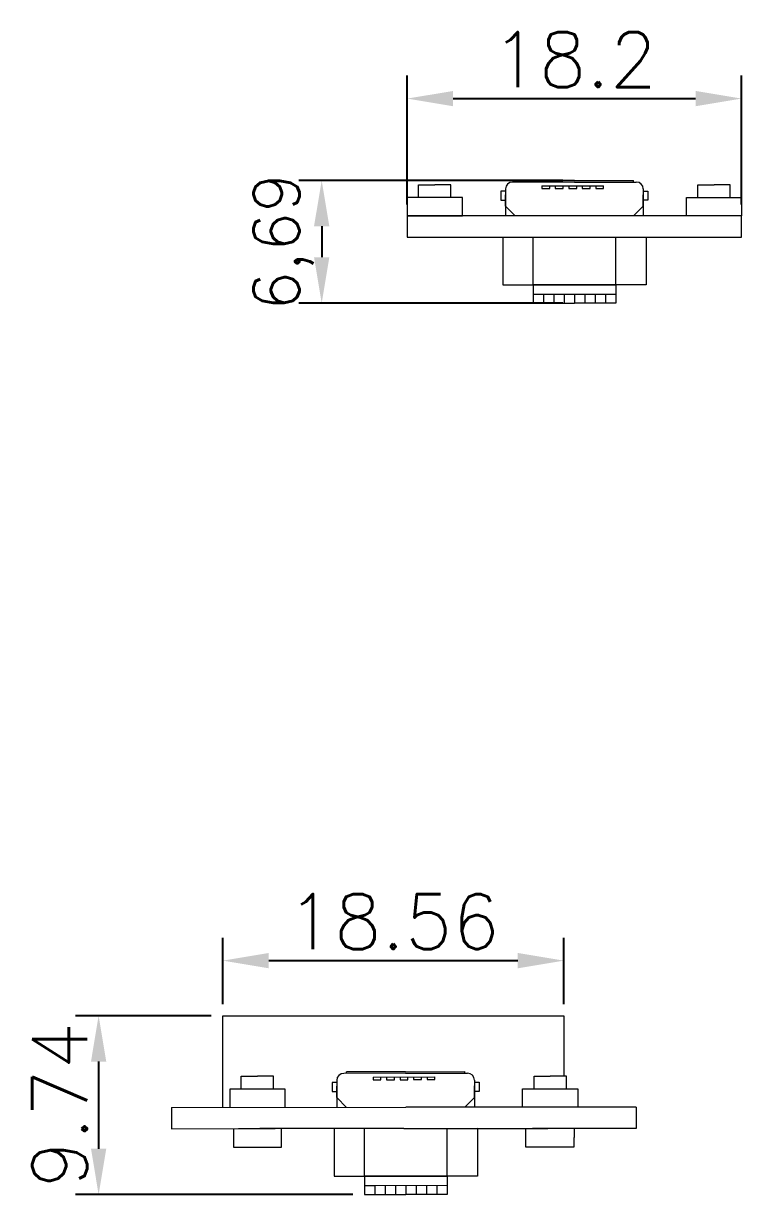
# Model space of a CAD drawing. Header units: millimetres. Extents: x 3396 to 3608, y -192 to -45.
# Drawn here: x 3480.7 to 3519.7, y -119 to -55.2 of the extents above; entities that cross this region are included whole.
import ezdxf

# ---------------------------------------------------------------- set-up
doc = ezdxf.new("R2010")
doc.units = ezdxf.units.MM
doc.linetypes.add('CENTER2', pattern=[28.575, 19.05, -3.175, 3.175, -3.175])
doc.layers.get('0').update_dxf_attribs({"lineweight": 30})
doc.layers.get('Defpoints').update_dxf_attribs({"lineweight": 15})
doc.layers.add('点划线', color=1, linetype='CENTER2', lineweight=20)
doc.styles.get("Standard").update_dxf_attribs({"font": 'txt.shx', "bigfont": 'gbcbig.shx'})
doc.dimstyles.new('Annotative', dxfattribs={"dimscale": 0, "dimtxt": 2.5, "dimasz": 2.5, "dimexe": 1.25, "dimexo": 0.625, "dimtad": 1, "dimtxsty": 'Standard', "dimcen": 2.5, "dimadec": 0, "dimazin": 0, "dimtfac": 1, "dimtmove": 0, "dimatfit": 3, "dimfxl": 1, "dimarcsym": 0})
doc.dimstyles.new('ISO-25', dxfattribs={"dimtxt": 3, "dimasz": 2.5, "dimexe": 1.25, "dimexo": 0.625, "dimtad": 1, "dimtoh": 1, "dimdsep": 46, "dimtxsty": 'Standard', "dimcen": 2.5, "dimadec": 0, "dimazin": 0, "dimtfac": 1, "dimtmove": 0, "dimatfit": 3, "dimfxl": 1, "dimarcsym": 0})

# ---------------------------------------------------------------- blocks, each defined once
blk = doc.blocks.new('*D43')
at = {"color": 0, "lineweight": -2, "transparency": 16777216}
for p, q in [((3501.544, -65.051), (3501.544, -58.033)), ((3519.744, -65.051), (3519.744, -58.033)), ((3504.044, -59.283), (3517.244, -59.283))]:
    blk.add_line(p, q, dxfattribs=at)
at = {"color": 0, "lineweight": 0, "transparency": 16777216}
for points in [[(3504.044, -58.867), (3504.044, -59.7), (3501.544, -59.283)], [(3517.244, -58.867), (3517.244, -59.7), (3519.744, -59.283)]]:
    blk.add_solid(points, dxfattribs=at)
at = {"layer": 'Defpoints', "color": 0, "lineweight": 0, "transparency": 16777216}
for p in [(3519.744, -59.283), (3501.544, -65.676), (3519.744, -65.676)]:
    blk.add_point(p, dxfattribs=at)
at = {"color": 0, "lineweight": 0, "transparency": 16777216, "insert": (3510.644, -57.158), "char_height": 3, "attachment_point": 5}
blk.add_mtext('18.2', dxfattribs=at)
blk = doc.blocks.new('*D46')
at = {"color": 0, "lineweight": -2, "transparency": 16777216}
for p, q in [((3510.019, -63.738), (3495.637, -63.738)), ((3496.887, -66.238), (3496.887, -67.926)), ((3510.017, -70.426), (3495.637, -70.426))]:
    blk.add_line(p, q, dxfattribs=at)
at = {"color": 0, "lineweight": 0, "transparency": 16777216}
for points in [[(3496.47, -66.238), (3497.303, -66.238), (3496.887, -63.738)], [(3496.47, -67.926), (3497.303, -67.926), (3496.887, -70.426)]]:
    blk.add_solid(points, dxfattribs=at)
at = {"layer": 'Defpoints', "color": 0, "lineweight": 0, "transparency": 16777216}
for p in [(3510.644, -63.738), (3496.887, -70.426), (3510.642, -70.426)]:
    blk.add_point(p, dxfattribs=at)
at = {"color": 0, "lineweight": 0, "transparency": 16777216, "insert": (3494.803, -67.082), "char_height": 2.5, "attachment_point": 5, "rotation": 90}
blk.add_mtext('6,69', dxfattribs=at)
blk = doc.blocks.new('*D54')
at = {"layer": 'Defpoints', "color": 0, "linetype": 'ByBlock', "lineweight": -2, "transparency": 16777216}
for p, q in [((3491.504, -108.599), (3491.504, -104.974)), ((3510.064, -108.599), (3510.064, -104.974)), ((3494.004, -106.224), (3507.564, -106.224))]:
    blk.add_line(p, q, dxfattribs=at)
at = {"layer": 'Defpoints', "color": 0, "linetype": 'ByBlock', "lineweight": 0, "transparency": 16777216}
for p in [(3510.064, -106.224), (3491.504, -109.224), (3510.064, -109.224)]:
    blk.add_point(p, dxfattribs=at)
for points in [[(3494.004, -105.808), (3494.004, -106.641), (3491.504, -106.224)], [(3507.564, -105.808), (3507.564, -106.641), (3510.064, -106.224)]]:
    blk.add_solid(points, dxfattribs=at)
at = {"layer": 'Defpoints', "color": 0, "linetype": 'ByBlock', "lineweight": 0, "transparency": 16777216, "insert": (3500.784, -104.099), "char_height": 3, "attachment_point": 5}
blk.add_mtext('18.56', dxfattribs=at)
blk = doc.blocks.new('*D55')
at = {"layer": 'Defpoints', "color": 0, "linetype": 'ByBlock', "lineweight": -2, "transparency": 16777216}
for p, q in [((3490.879, -109.224), (3483.494, -109.224)), ((3484.744, -111.724), (3484.744, -116.464)), ((3498.591, -118.964), (3483.494, -118.964))]:
    blk.add_line(p, q, dxfattribs=at)
at = {"layer": 'Defpoints', "color": 0, "linetype": 'ByBlock', "lineweight": 0, "transparency": 16777216}
for p in [(3491.504, -109.224), (3484.744, -118.964), (3499.216, -118.964)]:
    blk.add_point(p, dxfattribs=at)
for points in [[(3484.328, -111.724), (3485.161, -111.724), (3484.744, -109.224)], [(3484.328, -116.464), (3485.161, -116.464), (3484.744, -118.964)]]:
    blk.add_solid(points, dxfattribs=at)
at = {"layer": 'Defpoints', "color": 0, "linetype": 'ByBlock', "lineweight": 0, "transparency": 16777216, "insert": (3482.619, -114.094), "char_height": 3, "attachment_point": 5, "rotation": 90}
blk.add_mtext('9.74', dxfattribs=at)

msp = doc.modelspace()

# ---------------------------------------------------------------- linework, layer by layer
at = {"lineweight": 0}
for p, q in [((3510.644, -63.738), (3507.427, -63.738)), ((3507.427, -63.825), (3507.427, -63.738)), ((3510.644, -63.738), (3513.86, -63.738)), ((3513.86, -63.825), (3513.86, -63.738)), ((3502.164, -64.676), (3502.164, -63.976)), ((3502.164, -63.976), (3503.044, -63.976)), ((3503.924, -63.976), (3503.044, -63.976)), ((3503.924, -64.676), (3503.924, -63.976)), ((3506.893, -64.32), (3506.643, -64.32)), ((3506.643, -64.32), (3506.643, -64.819)), ((3506.893, -64.205), (3506.893, -65.146)), ((3510.644, -63.825), (3507.273, -63.825)), ((3508.871, -64.029), (3508.871, -64.173)), ((3508.871, -64.029), (3512.236, -64.029)), ((3508.871, -64.173), (3509.299, -64.173)), ((3509.299, -64.173), (3509.299, -64.029)), ((3509.605, -64.029), (3509.605, -64.173)), ((3509.605, -64.029), (3509.605, -64.173)), ((3509.605, -64.173), (3510.034, -64.173)), ((3509.605, -64.173), (3510.034, -64.173)), ((3510.034, -64.173), (3510.034, -64.029)), ((3510.034, -64.173), (3510.034, -64.029)), ((3510.34, -64.029), (3510.34, -64.173)), ((3510.34, -64.029), (3510.34, -64.173)), ((3510.34, -64.173), (3510.768, -64.173)), ((3510.34, -64.173), (3510.768, -64.173)), ((3510.644, -63.825), (3514.015, -63.825)), ((3510.768, -64.173), (3510.768, -64.029)), ((3510.768, -64.173), (3510.768, -64.029)), ((3511.074, -64.029), (3511.074, -64.173)), ((3511.074, -64.029), (3511.074, -64.173)), ((3511.074, -64.173), (3511.502, -64.173)), ((3511.074, -64.173), (3511.502, -64.173)), ((3511.502, -64.173), (3511.502, -64.029)), ((3511.502, -64.173), (3511.502, -64.029)), ((3511.808, -64.029), (3511.808, -64.173)), ((3511.808, -64.173), (3512.236, -64.173)), ((3512.236, -64.173), (3512.236, -64.029)), ((3514.395, -64.205), (3514.395, -65.146)), ((3514.395, -64.32), (3514.645, -64.32)), ((3514.645, -64.32), (3514.645, -64.819)), ((3517.364, -64.676), (3517.364, -63.976)), ((3517.364, -63.976), (3518.244, -63.976)), ((3519.124, -63.976), (3518.244, -63.976)), ((3519.124, -64.676), (3519.124, -63.976)), ((3504.544, -64.676), (3501.544, -64.676)), ((3501.544, -64.676), (3501.544, -65.676)), ((3504.544, -65.676), (3504.544, -64.676)), ((3506.643, -64.819), (3506.893, -64.819)), ((3506.893, -65.146), (3506.893, -64.521)), ((3514.395, -65.146), (3514.395, -64.521)), ((3514.645, -64.819), (3514.395, -64.819)), ((3516.744, -65.676), (3516.744, -64.676)), ((3516.744, -64.676), (3519.744, -64.676)), ((3519.744, -64.676), (3519.744, -65.676)), ((3501.544, -65.676), (3501.544, -66.826)), ((3519.744, -65.676), (3501.544, -65.676)), ((3501.544, -65.676), (3504.544, -65.676)), ((3501.544, -65.676), (3504.544, -65.676)), ((3506.893, -65.146), (3507.423, -65.676)), ((3506.893, -65.146), (3506.893, -65.676)), ((3513.815, -65.676), (3507.573, -65.676)), ((3514.395, -65.146), (3513.865, -65.676)), ((3514.395, -65.146), (3514.395, -65.676)), ((3519.744, -65.676), (3516.744, -65.676)), ((3519.744, -65.676), (3516.744, -65.676)), ((3519.744, -66.826), (3519.744, -65.676)), ((3501.544, -66.826), (3519.744, -66.826)), ((3501.544, -66.826), (3503.544, -66.826)), ((3506.744, -66.826), (3506.744, -69.426)), ((3508.394, -69.426), (3508.394, -66.826)), ((3510.644, -66.826), (3514.544, -66.826)), ((3512.894, -69.426), (3512.894, -66.826)), ((3514.544, -66.826), (3514.544, -69.426)), ((3506.744, -69.426), (3510.644, -69.426)), ((3510.644, -69.426), (3508.394, -69.426)), ((3508.394, -69.426), (3508.394, -70.426)), ((3508.394, -69.426), (3509.894, -69.426)), ((3508.394, -69.426), (3509.294, -69.426)), ((3508.394, -69.426), (3508.394, -69.926)), ((3509.294, -69.426), (3509.294, -69.426)), ((3509.894, -69.426), (3509.894, -69.426)), ((3510.644, -69.426), (3512.894, -69.426)), ((3514.544, -69.426), (3510.644, -69.426)), ((3512.894, -69.426), (3512.894, -70.426)), ((3508.394, -69.926), (3512.894, -69.926)), ((3508.394, -69.926), (3508.956, -69.926)), ((3508.956, -69.926), (3508.956, -70.426)), ((3509.518, -69.926), (3509.518, -70.426)), ((3510.08, -69.926), (3510.08, -70.426)), ((3510.642, -69.926), (3510.642, -70.426)), ((3511.204, -69.926), (3511.204, -70.426)), ((3511.766, -69.926), (3511.766, -70.426)), ((3512.328, -69.926), (3512.328, -70.426)), ((3508.394, -70.426), (3510.644, -70.426)), ((3512.894, -70.426), (3510.644, -70.426)), ((3492.509, -112.523), (3493.389, -112.522)), ((3492.51, -113.223), (3492.509, -112.523)), ((3494.269, -112.521), (3493.389, -112.522)), ((3494.27, -113.221), (3494.269, -112.521)), ((3497.707, -112.859), (3497.457, -112.86)), ((3497.457, -112.86), (3497.458, -113.358)), ((3497.707, -112.744), (3497.708, -113.686)), ((3501.457, -112.359), (3498.086, -112.363)), ((3501.457, -112.272), (3498.24, -112.276)), ((3498.24, -112.363), (3498.24, -112.276)), ((3499.685, -112.566), (3503.049, -112.561)), ((3499.685, -112.566), (3499.685, -112.709)), ((3499.685, -112.709), (3500.113, -112.709)), ((3500.113, -112.709), (3500.113, -112.565)), ((3500.419, -112.565), (3500.419, -112.708)), ((3500.419, -112.565), (3500.419, -112.708)), ((3500.419, -112.708), (3500.847, -112.708)), ((3500.419, -112.708), (3500.847, -112.708)), ((3500.847, -112.708), (3500.847, -112.564)), ((3500.847, -112.708), (3500.847, -112.564)), ((3501.153, -112.564), (3501.153, -112.707)), ((3501.153, -112.564), (3501.153, -112.707)), ((3501.153, -112.707), (3501.581, -112.707)), ((3501.153, -112.707), (3501.581, -112.707)), ((3501.457, -112.272), (3504.673, -112.267)), ((3501.457, -112.359), (3504.828, -112.354)), ((3501.581, -112.707), (3501.581, -112.563)), ((3501.581, -112.707), (3501.581, -112.563)), ((3501.887, -112.563), (3501.887, -112.706)), ((3501.887, -112.563), (3501.887, -112.706)), ((3501.887, -112.706), (3502.315, -112.706)), ((3501.887, -112.706), (3502.315, -112.706)), ((3502.315, -112.706), (3502.315, -112.562)), ((3502.315, -112.706), (3502.315, -112.562)), ((3502.621, -112.562), (3502.621, -112.705)), ((3502.621, -112.705), (3503.05, -112.705)), ((3503.05, -112.705), (3503.049, -112.561)), ((3504.673, -112.354), (3504.673, -112.267)), ((3505.208, -112.733), (3505.21, -113.675)), ((3505.209, -112.849), (3505.458, -112.848)), ((3505.458, -112.848), (3505.459, -113.347)), ((3508.446, -113.21), (3508.446, -112.51)), ((3508.446, -112.51), (3509.326, -112.51)), ((3510.206, -112.51), (3509.326, -112.51)), ((3510.206, -113.21), (3510.206, -112.51)), ((3494.89, -113.22), (3491.89, -113.224)), ((3494.891, -114.22), (3494.89, -113.22)), ((3497.458, -113.358), (3497.707, -113.358)), ((3497.708, -113.686), (3497.707, -113.06)), ((3505.21, -113.675), (3505.209, -113.049)), ((3505.459, -113.347), (3505.209, -113.347)), ((3507.826, -114.21), (3507.826, -113.21)), ((3507.826, -113.21), (3510.826, -113.21)), ((3497.708, -113.686), (3498.239, -114.215)), ((3497.708, -113.686), (3497.709, -114.216)), ((3505.21, -113.675), (3504.681, -114.206)), ((3505.21, -113.675), (3505.211, -114.205)), ((3488.71, -114.229), (3501.46, -114.21)), ((3504.631, -114.206), (3501.46, -114.21)), ((3514.008, -114.21), (3501.46, -114.21)), ((3510.358, -114.21), (3507.358, -114.21)), ((3492.361, -115.374), (3494.361, -115.371)), ((3497.561, -115.366), (3497.565, -117.966)), ((3499.215, -117.964), (3499.211, -115.364)), ((3501.461, -115.36), (3505.361, -115.355)), ((3503.715, -117.957), (3503.711, -115.357)), ((3505.361, -115.355), (3505.365, -117.955)), ((3510.358, -115.36), (3508.358, -115.36)), ((3497.565, -117.966), (3501.465, -117.96)), ((3501.465, -117.96), (3499.215, -117.964)), ((3499.215, -117.964), (3500.715, -117.961)), ((3499.215, -117.964), (3500.115, -117.962)), ((3499.215, -117.964), (3499.216, -118.964)), ((3499.215, -117.964), (3499.216, -118.464)), ((3500.115, -117.962), (3500.115, -117.962)), ((3500.715, -117.961), (3500.715, -117.961)), ((3505.365, -117.955), (3501.465, -117.96)), ((3501.465, -117.96), (3503.715, -117.957)), ((3503.715, -117.957), (3503.716, -118.957)), ((3499.216, -118.464), (3503.716, -118.457)), ((3499.216, -118.464), (3499.778, -118.463)), ((3499.778, -118.463), (3499.778, -118.963)), ((3500.34, -118.462), (3500.34, -118.962)), ((3500.902, -118.461), (3500.902, -118.961)), ((3501.464, -118.46), (3501.464, -118.96)), ((3502.026, -118.46), (3502.026, -118.96)), ((3502.588, -118.459), (3502.588, -118.959)), ((3503.15, -118.458), (3503.15, -118.958)), ((3499.216, -118.964), (3501.466, -118.96)), ((3503.716, -118.957), (3501.466, -118.96))]:
    msp.add_line(p, q, dxfattribs=at)
for centre, start, end in [((3507.273, -64.205), 90, 180), ((3514.015, -64.205), 360, 90), ((3498.087, -112.743), 90.08313, 180.08313), ((3504.828, -112.734), 0.08313, 90.08313)]:
    msp.add_arc(centre, 0.38, start, end, dxfattribs=at)
at = {"layer": 'Defpoints', "linetype": 'ByBlock', "lineweight": 0}
for p, q in [((3491.504, -109.224), (3510.064, -109.224)), ((3510.064, -109.224), (3510.064, -112.51))]:
    msp.add_line(p, q, dxfattribs=at)
at = {"layer": '点划线', "color": 7, "lineweight": 0}
for p, q in [((3491.511, -114.224), (3491.504, -109.224)), ((3491.89, -113.224), (3491.891, -114.224)), ((3510.826, -113.21), (3510.826, -114.21)), ((3488.71, -114.229), (3488.711, -115.379)), ((3514.008, -114.21), (3514.008, -115.36)), ((3488.711, -115.379), (3492.361, -115.374)), ((3501.359, -115.36), (3493.513, -115.372)), ((3501.359, -115.36), (3509.206, -115.36)), ((3514.008, -115.36), (3510.358, -115.36)), ((3510.628, -115.359), (3510.628, -115.859))]:
    msp.add_line(p, q, dxfattribs=at)
at = {"layer": '点划线', "color": 7, "linetype": 'ByBlock', "lineweight": 0}
for p, q in [((3492.084, -115.374), (3492.091, -116.374)), ((3494.691, -116.374), (3494.691, -115.37)), ((3507.982, -115.36), (3507.982, -116.36)), ((3510.628, -116.36), (3510.628, -115.859)), ((3492.091, -116.374), (3494.691, -116.374)), ((3507.982, -116.36), (3510.628, -116.36))]:
    msp.add_line(p, q, dxfattribs=at)

# ---------------------------------------------------------------- dimensions: what is measured, and where the dimension line sits
at = {"color": 7, "lineweight": 0}
dim = msp.add_aligned_dim(p1=(3501.544, -65.676), p2=(3519.744, -65.676), distance=6.393, dimstyle='ISO-25', dxfattribs=at)
dim.commit()
dim.dimension.update_dxf_attribs({"geometry": '*D43', "text_midpoint": (3510.644, -57.158)})
dim = msp.add_linear_dim(base=(3496.887, -70.426), p1=(3510.644, -63.738), p2=(3510.642, -70.426), angle=90, dimstyle='Annotative', dxfattribs=at)
dim.commit()
dim.dimension.update_dxf_attribs({"geometry": '*D46', "text_midpoint": (3496.887, -67.082), "dimtype": 160})
at = {"layer": 'Defpoints', "linetype": 'ByBlock', "lineweight": 0}
dim = msp.add_aligned_dim(p1=(3491.504, -109.224), p2=(3510.064, -109.224), distance=3, dimstyle='ISO-25', dxfattribs=at)
dim.commit()
dim.dimension.update_dxf_attribs({"geometry": '*D54', "text_midpoint": (3500.784, -104.099)})
dim = msp.add_linear_dim(base=(3484.744, -118.964), p1=(3491.504, -109.224), p2=(3499.216, -118.964), angle=90, dimstyle='ISO-25', dxfattribs=at)
dim.commit()
dim.dimension.update_dxf_attribs({"geometry": '*D55', "text_midpoint": (3484.744, -114.094), "dimtype": 160})

doc.saveas('drawing.dxf')
